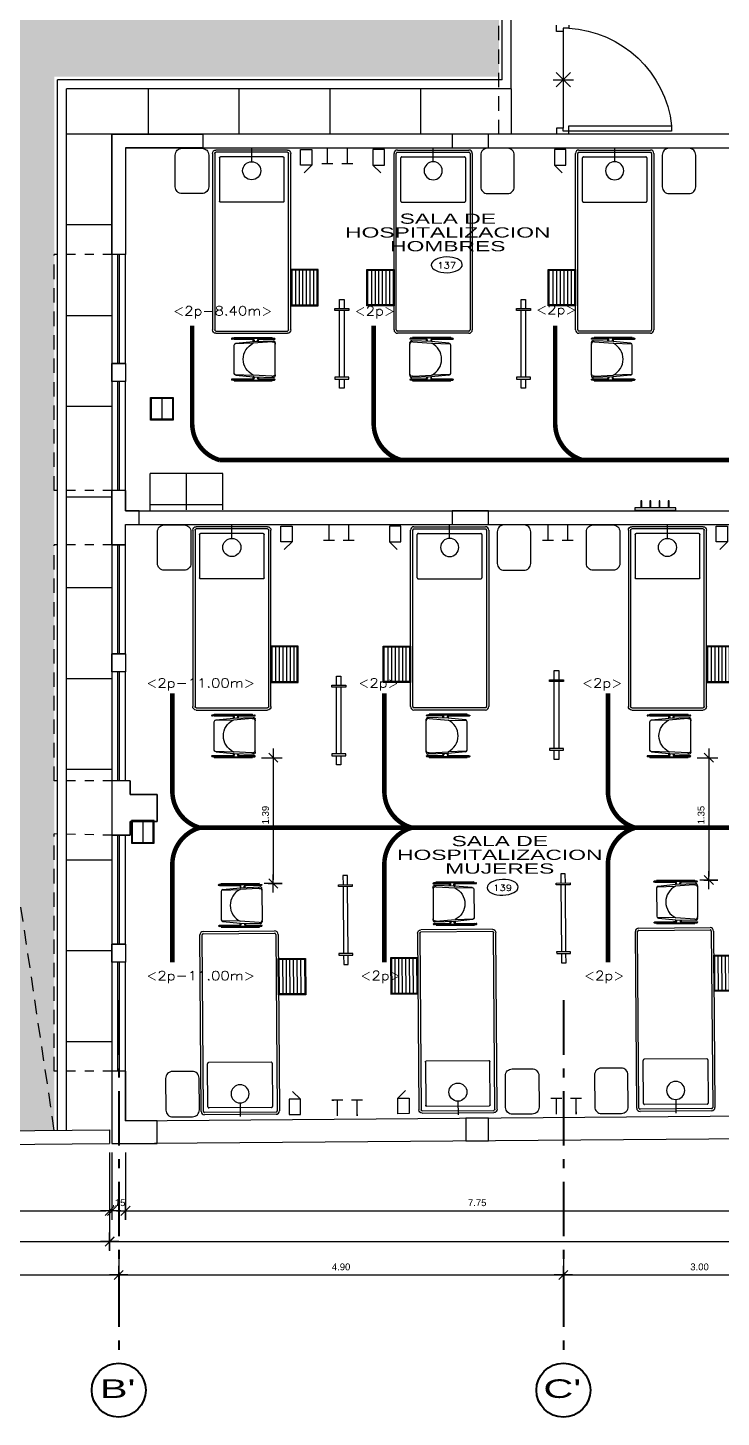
# Model space of a CAD drawing. Header units: millimetres. Extents: x 791 to 2661, y 209 to 602.
# Drawn here: x 1161.95 to 1169.6, y 515.64 to 530.95 of the extents above; entities that cross this region are included whole.
import ezdxf
from ezdxf.enums import TextEntityAlignment as Align

# ---------------------------------------------------------------- set-up
doc = ezdxf.new("R2010")
doc.units = ezdxf.units.MM
doc.header["$LTSCALE"] = 0.1
doc.header["$PDMODE"] = 3
for name, pattern in [('ACAD_ISO10W100', [18, 12, -3, 0, -3]), ('DASHDOT', [1, 0.5, -0.25, 0, -0.25]), ('DASHED2', [9.525, 6.35, -3.175]), ('HIDDEN', [9.525, 6.35, -3.175]), ('TRAZOS2', [0.375, 0.25, -0.125])]:
    doc.linetypes.add(name, pattern=pattern)
for name, color, linetype in [('01', 1, 'Continuous'), ('01-COTAS EJE', 1, 'Continuous'), ('02', 8, 'Continuous'), ('06', 1, 'Continuous'), ('1TEXTO-05', 5, 'Continuous'), ('CASCO', 11, 'Continuous'), ('COLUMNAS', 1, 'Continuous'), ('cOTAS EVACUACION', 1, 'Continuous'), ('Equipamiento', 1, 'Continuous'), ('evacuacion', 70, 'TRAZOS2'), ('N-AMB', 2, 'Continuous'), ('Pisos', 253, 'Continuous'), ('PLANTAS', 85, 'Continuous'), ('Proyecciones', 9, 'HIDDEN'), ('Puertas', 1, 'Continuous'), ('texto seguridad', 120, 'Continuous')]:
    doc.layers.add(name, color=color, linetype=linetype)
doc.layers.add('EJES', color=1, linetype='DASHDOT', lineweight=40)
doc.styles.add('0', font='romans.SHX', dxfattribs={"width": 1.5})
doc.styles.add('LUNA', font='romans.shx', dxfattribs={"width": 1.5})
doc.styles.add('ROMANS', font='', dxfattribs={"oblique": 1, "height": 0.075})
doc.styles.get('ROMANS').set_extended_font_data('Arial')
doc.dimstyles.new('COTAS 50', dxfattribs={"dimscale": 2, "dimtxt": 1.5, "dimasz": 0.02, "dimexe": 0.05, "dimexo": 0.05, "dimgap": 0.025, "dimtad": 3, "dimzin": 4, "dimdsep": 46, "dimtxsty": 'ROMANS', "dimblk": 'LLL', "dimcen": 0, "dimdle": 0.18, "dimclrd": 256, "dimclre": 1, "dimclrt": 3, "dimadec": 0, "dimazin": 0, "dimtfac": 1, "dimtix": 1, "dimtofl": 0, "dimtmove": 1, "dimatfit": 3, "dimldrblk": 'OPEN90', "dimfxl": 0.18, "dimtolj": 1, "dimtzin": 0, "dimarcsym": 0})

# ---------------------------------------------------------------- blocks, each defined once
blk = doc.blocks.new('A$C381B24D8')
at = {"layer": 'Puertas'}
blk.add_lwpolyline([(0.07, 0.1), (0.07, 0.95), (0.025, 0.95), (0.025, 0.1)], close=True, dxfattribs=at)
for points in [[(0, 0.1), (0.025, 0.1), (0.025, 0.055), (0.05, 0.055), (0.05, 0), (0, 0)], [(0.9, 0.1), (0.875, 0.1), (0.875, 0.055), (0.85, 0.055), (0.85, 0), (0.9, 0)]]:
    blk.add_lwpolyline(points, dxfattribs=at)
blk.add_arc((-0.029, 0.05), 0.906, 3.1739, 83.7111, dxfattribs=at)
blk = doc.blocks.new('cambio piso')
at = {"layer": 'Pisos', "color": 3}
for p, q in [((968.372, 604.296), (968.372, 604.071)), ((968.372, 604.296), (968.372, 604.071)), ((968.452, 604.263), (968.293, 604.104)), ((968.293, 604.263), (968.452, 604.104))]:
    blk.add_line(p, q, dxfattribs=at)
blk = doc.blocks.new('LLL')
for p, q in [((2.5, 0), (-2.5, 0)), ((0, 2.5), (0, -2.5))]:
    blk.add_line(p, q)
at = {"color": 3}
blk.add_line((-1.25, -1.25), (1.25, 1.25), dxfattribs=at)
at = {"layer": 'Defpoints', "color": 0, "linetype": 'ByBlock'}
blk.add_point((0, 0), dxfattribs=at)
blk.add_point((0, 0), dxfattribs=at)
blk = doc.blocks.new('*D185')
at = {"layer": '01-COTAS EJE', "color": 1, "lineweight": -2, "ltscale": 0.15, "transparency": 16777216}
for p, q in [((1162.856, 518.557), (1162.856, 517.816)), ((1156.239, 518.507), (1156.239, 517.816))]:
    blk.add_line(p, q, dxfattribs=at)
at = {"layer": '01-COTAS EJE', "lineweight": -2, "ltscale": 0.15, "transparency": 16777216}
blk.add_line((1156.279, 517.916), (1162.816, 517.916), dxfattribs=at)
at = {"layer": 'Defpoints', "color": 0, "ltscale": 0.15, "transparency": 16777216}
for p in [(1156.239, 518.607), (1162.856, 518.657), (1162.856, 517.916)]:
    blk.add_point(p, dxfattribs=at)
at = {"layer": '01-COTAS EJE', "lineweight": -2, "ltscale": 0.15, "transparency": 16777216, "xscale": 0.04, "yscale": 0.04, "zscale": 0.04, "rotation": 180}
blk.add_blockref('LLL', (1156.239, 517.916), dxfattribs=at)
at = {"layer": '01-COTAS EJE', "lineweight": -2, "ltscale": 0.15, "transparency": 16777216, "xscale": 0.04, "yscale": 0.04, "zscale": 0.04}
blk.add_blockref('LLL', (1162.856, 517.916), dxfattribs=at)
at = {"layer": '01-COTAS EJE', "color": 3, "ltscale": 0.15, "transparency": 16777216, "insert": (1159.547, 518.005), "char_height": 0.075, "attachment_point": 5, "style": 'ROMANS'}
blk.add_mtext('\\A1;6.62', dxfattribs=at)
blk = doc.blocks.new('_OPEN90')
at = {"color": 0, "linetype": 'ByBlock', "ltscale": 0.7}
for p, q in [((0, 0), (-1, 0)), ((-0.5, 0.5), (0, 0)), ((0, 0), (-0.5, -0.5))]:
    blk.add_line(p, q, dxfattribs=at)
blk = doc.blocks.new('*D186')
at = {"layer": '01-COTAS EJE', "color": 1, "lineweight": -2, "ltscale": 0.15, "transparency": 16777216}
for p, q in [((1162.881, 518.558), (1162.881, 517.816)), ((1163.031, 518.559), (1163.031, 517.816))]:
    blk.add_line(p, q, dxfattribs=at)
at = {"layer": '01-COTAS EJE', "lineweight": -2, "ltscale": 0.15, "transparency": 16777216}
for p, q in [((1162.841, 517.916), (1162.801, 517.916)), ((1163.071, 517.916), (1163.111, 517.916))]:
    blk.add_line(p, q, dxfattribs=at)
at = {"layer": 'Defpoints', "color": 0, "ltscale": 0.15, "transparency": 16777216}
for p in [(1162.881, 518.658), (1163.031, 518.659), (1163.031, 517.916)]:
    blk.add_point(p, dxfattribs=at)
at = {"layer": '01-COTAS EJE', "lineweight": -2, "ltscale": 0.15, "transparency": 16777216, "xscale": 0.04, "yscale": 0.04, "zscale": 0.04}
blk.add_blockref('LLL', (1162.881, 517.916), dxfattribs=at)
at = {"layer": '01-COTAS EJE', "lineweight": -2, "ltscale": 0.15, "transparency": 16777216, "xscale": 0.04, "yscale": 0.04, "zscale": 0.04, "rotation": 180}
blk.add_blockref('LLL', (1163.031, 517.916), dxfattribs=at)
at = {"layer": '01-COTAS EJE', "color": 3, "ltscale": 0.15, "transparency": 16777216, "insert": (1162.956, 518.005), "char_height": 0.075, "attachment_point": 5, "style": 'ROMANS'}
blk.add_mtext('\\A1;.15', dxfattribs=at)
blk = doc.blocks.new('*D187')
at = {"layer": '01-COTAS EJE', "color": 1, "lineweight": -2, "ltscale": 0.15, "transparency": 16777216}
for p, q in [((1163.031, 518.559), (1163.031, 517.816)), ((1170.781, 518.618), (1170.781, 517.816))]:
    blk.add_line(p, q, dxfattribs=at)
at = {"layer": '01-COTAS EJE', "lineweight": -2, "ltscale": 0.15, "transparency": 16777216}
blk.add_line((1163.071, 517.916), (1170.741, 517.916), dxfattribs=at)
at = {"layer": 'Defpoints', "color": 0, "ltscale": 0.15, "transparency": 16777216}
for p in [(1170.781, 518.718), (1163.031, 518.659), (1170.781, 517.916)]:
    blk.add_point(p, dxfattribs=at)
at = {"layer": '01-COTAS EJE', "lineweight": -2, "ltscale": 0.15, "transparency": 16777216, "xscale": 0.04, "yscale": 0.04, "zscale": 0.04, "rotation": 180}
blk.add_blockref('LLL', (1163.031, 517.916), dxfattribs=at)
at = {"layer": '01-COTAS EJE', "lineweight": -2, "ltscale": 0.15, "transparency": 16777216, "xscale": 0.04, "yscale": 0.04, "zscale": 0.04}
blk.add_blockref('LLL', (1170.781, 517.916), dxfattribs=at)
at = {"layer": '01-COTAS EJE', "color": 3, "ltscale": 0.15, "transparency": 16777216, "insert": (1166.906, 518.005), "char_height": 0.075, "attachment_point": 5, "style": 'ROMANS'}
blk.add_mtext('\\A1;7.75', dxfattribs=at)
blk = doc.blocks.new('*D198')
at = {"layer": '01-COTAS EJE', "color": 1, "lineweight": -2, "ltscale": 0.15, "transparency": 16777216}
for p, q in [((1162.856, 518.557), (1162.856, 517.477)), ((1156.105, 518.506), (1156.105, 517.477))]:
    blk.add_line(p, q, dxfattribs=at)
at = {"layer": '01-COTAS EJE', "lineweight": -2, "ltscale": 0.15, "transparency": 16777216}
blk.add_line((1156.145, 517.577), (1162.816, 517.577), dxfattribs=at)
at = {"layer": 'Defpoints', "color": 0, "ltscale": 0.15, "transparency": 16777216}
for p in [(1156.105, 518.606), (1162.856, 518.657), (1162.856, 517.577)]:
    blk.add_point(p, dxfattribs=at)
at = {"layer": '01-COTAS EJE', "lineweight": -2, "ltscale": 0.15, "transparency": 16777216, "xscale": 0.04, "yscale": 0.04, "zscale": 0.04, "rotation": 180}
blk.add_blockref('LLL', (1156.105, 517.577), dxfattribs=at)
at = {"layer": '01-COTAS EJE', "lineweight": -2, "ltscale": 0.15, "transparency": 16777216, "xscale": 0.04, "yscale": 0.04, "zscale": 0.04}
blk.add_blockref('LLL', (1162.856, 517.577), dxfattribs=at)
at = {"layer": '01-COTAS EJE', "color": 3, "ltscale": 0.15, "transparency": 16777216, "insert": (1159.48, 517.665), "char_height": 0.075, "attachment_point": 5, "style": 'ROMANS'}
blk.add_mtext('\\A1;6.75', dxfattribs=at)
blk = doc.blocks.new('*D199')
at = {"layer": '01-COTAS EJE', "color": 1, "lineweight": -2, "ltscale": 0.15, "transparency": 16777216}
for p, q in [((1185.931, 518.735), (1185.931, 517.478)), ((1162.856, 518.557), (1162.856, 517.478))]:
    blk.add_line(p, q, dxfattribs=at)
at = {"layer": '01-COTAS EJE', "lineweight": -2, "ltscale": 0.15, "transparency": 16777216}
blk.add_line((1162.896, 517.578), (1185.891, 517.578), dxfattribs=at)
at = {"layer": 'Defpoints', "color": 0, "ltscale": 0.15, "transparency": 16777216}
for p in [(1185.931, 518.835), (1162.856, 518.657), (1185.931, 517.578)]:
    blk.add_point(p, dxfattribs=at)
at = {"layer": '01-COTAS EJE', "lineweight": -2, "ltscale": 0.15, "transparency": 16777216, "xscale": 0.04, "yscale": 0.04, "zscale": 0.04, "rotation": 180}
blk.add_blockref('LLL', (1162.856, 517.578), dxfattribs=at)
at = {"layer": '01-COTAS EJE', "lineweight": -2, "ltscale": 0.15, "transparency": 16777216, "xscale": 0.04, "yscale": 0.04, "zscale": 0.04}
blk.add_blockref('LLL', (1185.931, 517.578), dxfattribs=at)
at = {"layer": '01-COTAS EJE', "color": 3, "ltscale": 0.15, "transparency": 16777216, "insert": (1174.394, 517.666), "char_height": 0.075, "attachment_point": 5, "style": 'ROMANS'}
blk.add_mtext('\\A1;23.08', dxfattribs=at)
blk = doc.blocks.new('*D201')
at = {"layer": '01-COTAS EJE', "color": 1, "lineweight": -2, "ltscale": 0.15, "transparency": 16777216}
for p, q in [((1156.239, 518.507), (1156.239, 517.11)), ((1162.956, 517.478), (1162.956, 517.11))]:
    blk.add_line(p, q, dxfattribs=at)
at = {"layer": '01-COTAS EJE', "lineweight": -2, "ltscale": 0.15, "transparency": 16777216}
blk.add_line((1156.279, 517.21), (1162.916, 517.21), dxfattribs=at)
at = {"layer": 'Defpoints', "color": 0, "ltscale": 0.15, "transparency": 16777216}
for p in [(1156.239, 518.607), (1162.956, 517.578), (1162.956, 517.21)]:
    blk.add_point(p, dxfattribs=at)
at = {"layer": '01-COTAS EJE', "lineweight": -2, "ltscale": 0.15, "transparency": 16777216, "xscale": 0.04, "yscale": 0.04, "zscale": 0.04, "rotation": 180}
blk.add_blockref('LLL', (1156.239, 517.21), dxfattribs=at)
at = {"layer": '01-COTAS EJE', "lineweight": -2, "ltscale": 0.15, "transparency": 16777216, "xscale": 0.04, "yscale": 0.04, "zscale": 0.04}
blk.add_blockref('LLL', (1162.956, 517.21), dxfattribs=at)
at = {"layer": '01-COTAS EJE', "color": 3, "ltscale": 0.15, "transparency": 16777216, "insert": (1159.597, 517.298), "char_height": 0.075, "attachment_point": 5, "style": 'ROMANS'}
blk.add_mtext('\\A1;6.72', dxfattribs=at)
blk = doc.blocks.new('*D150')
at = {"layer": '01-COTAS EJE', "color": 1, "lineweight": -2, "ltscale": 0.15, "transparency": 16777216}
for p, q in [((1162.956, 517.478), (1162.956, 517.11)), ((1167.856, 517.478), (1167.856, 517.11))]:
    blk.add_line(p, q, dxfattribs=at)
at = {"layer": '01-COTAS EJE', "lineweight": -2, "ltscale": 0.15, "transparency": 16777216}
blk.add_line((1162.996, 517.21), (1167.816, 517.21), dxfattribs=at)
at = {"layer": 'Defpoints', "color": 0, "ltscale": 0.15, "transparency": 16777216}
for p in [(1162.956, 517.578), (1167.856, 517.578), (1167.856, 517.21)]:
    blk.add_point(p, dxfattribs=at)
at = {"layer": '01-COTAS EJE', "lineweight": -2, "ltscale": 0.15, "transparency": 16777216, "xscale": 0.04, "yscale": 0.04, "zscale": 0.04, "rotation": 180}
blk.add_blockref('LLL', (1162.956, 517.21), dxfattribs=at)
at = {"layer": '01-COTAS EJE', "lineweight": -2, "ltscale": 0.15, "transparency": 16777216, "xscale": 0.04, "yscale": 0.04, "zscale": 0.04}
blk.add_blockref('LLL', (1167.856, 517.21), dxfattribs=at)
at = {"layer": '01-COTAS EJE', "color": 3, "ltscale": 0.15, "transparency": 16777216, "insert": (1165.406, 517.298), "char_height": 0.075, "attachment_point": 5, "style": 'ROMANS'}
blk.add_mtext('\\A1;4.90', dxfattribs=at)
blk = doc.blocks.new('*D151')
at = {"layer": '01-COTAS EJE', "color": 1, "lineweight": -2, "ltscale": 0.15, "transparency": 16777216}
for p, q in [((1167.856, 517.478), (1167.856, 517.11)), ((1170.856, 517.478), (1170.856, 517.11))]:
    blk.add_line(p, q, dxfattribs=at)
at = {"layer": '01-COTAS EJE', "lineweight": -2, "ltscale": 0.15, "transparency": 16777216}
blk.add_line((1167.896, 517.21), (1170.816, 517.21), dxfattribs=at)
at = {"layer": 'Defpoints', "color": 0, "ltscale": 0.15, "transparency": 16777216}
for p in [(1167.856, 517.578), (1170.856, 517.578), (1170.856, 517.21)]:
    blk.add_point(p, dxfattribs=at)
at = {"layer": '01-COTAS EJE', "lineweight": -2, "ltscale": 0.15, "transparency": 16777216, "xscale": 0.04, "yscale": 0.04, "zscale": 0.04, "rotation": 180}
blk.add_blockref('LLL', (1167.856, 517.21), dxfattribs=at)
at = {"layer": '01-COTAS EJE', "lineweight": -2, "ltscale": 0.15, "transparency": 16777216, "xscale": 0.04, "yscale": 0.04, "zscale": 0.04}
blk.add_blockref('LLL', (1170.856, 517.21), dxfattribs=at)
at = {"layer": '01-COTAS EJE', "color": 3, "ltscale": 0.15, "transparency": 16777216, "insert": (1169.356, 517.298), "char_height": 0.075, "attachment_point": 5, "style": 'ROMANS'}
blk.add_mtext('\\A1;3.00', dxfattribs=at)
blk = doc.blocks.new('CC-6')
at = {"layer": 'Equipamiento', "linetype": 'Continuous'}
for p, q in [((-1.902, 0.941), (0.043, 0.941)), ((-1.939, 0.116), (-1.939, 0.904)), ((-1.914, 0.116), (-1.914, 0.904)), ((-1.902, 0.916), (0.043, 0.916)), ((-1.864, 0.166), (-1.864, 0.854)), ((-1.852, 0.866), (-1.377, 0.866)), ((-1.364, 0.166), (-1.364, 0.854)), ((0.056, 0.904), (0.056, 0.116)), ((0.081, 0.904), (0.081, 0.116)), ((-1.377, 0.154), (-1.852, 0.154)), ((0.043, 0.104), (-1.902, 0.104)), ((0.043, 0.079), (-1.902, 0.079))]:
    blk.add_line(p, q, dxfattribs=at)
for points in [[(-1.902, 0.941, 0.414214), (-1.939, 0.904)], [(0.081, 0.904, 0.414214), (0.043, 0.941)], [(-1.902, 0.916, 0.414214), (-1.914, 0.904)], [(-1.852, 0.866, 0.414214), (-1.864, 0.854)], [(-1.364, 0.854, 0.414214), (-1.377, 0.866)], [(0.056, 0.904, 0.414214), (0.043, 0.916)], [(-1.864, 0.166, 0.414214), (-1.852, 0.154)], [(-1.377, 0.154, 0.414214), (-1.364, 0.166)], [(-1.939, 0.116, 0.414214), (-1.902, 0.079)], [(-1.914, 0.116, 0.414214), (-1.902, 0.104)], [(0.043, 0.104, 0.414214), (0.056, 0.116)], [(0.043, 0.079, 0.414214), (0.081, 0.116)]]:
    blk.add_lwpolyline(points, format="xyb", dxfattribs=at)
blk = doc.blocks.new('MA-47')
for p, q in [((-0.1, 0.01), (-0.1, 0.39)), ((-0.06, 0.01), (-0.06, 0.39)), ((-0.02, 0.01), (-0.02, 0.39)), ((0.02, 0.01), (0.02, 0.39)), ((0.06, 0.01), (0.06, 0.39)), ((0.1, 0.01), (0.1, 0.39))]:
    blk.add_line(p, q)
for points in [[(0.15, 0.4), (0.15, 0), (-0.15, 0), (-0.15, 0.4)], [(0.14, 0.39), (0.14, 0.01), (-0.14, 0.01), (-0.14, 0.39)]]:
    blk.add_lwpolyline(points, close=True)
blk = doc.blocks.new('A$C43255245')
at = {"layer": 'Equipamiento', "rotation": 90}
blk.add_blockref('MA-47', (0.4, 0.15), dxfattribs=at)
blk = doc.blocks.new('MC-17')
for p, q in [((-0.24, 0.49), (-0.23, 0.49)), ((-0.24, 0.49), (-0.23, 0.49)), ((-0.24, 0.49), (-0.23, 0.49)), ((-0.24, 0.49), (-0.23, 0.49)), ((-0.24, 0.49), (-0.23, 0.49)), ((-0.24, 0.07), (-0.24, 0.49)), ((-0.24, 0.49), (-0.24, 0.07)), ((-0.23, 0.508), (-0.23, 0.515)), ((-0.23, 0.508), (-0.23, 0.509)), ((-0.23, 0.49), (-0.23, 0.509)), ((-0.23, 0.347), (-0.23, 0.508)), ((-0.23, 0.49), (-0.23, 0.46)), ((-0.22, 0.508), (-0.22, 0.515)), ((-0.22, 0.508), (-0.22, 0.509)), ((-0.22, 0.347), (-0.22, 0.509)), ((-0.22, 0.509), (-0.22, 0.347)), ((-0.195, 0.29), (-0.203, 0.498)), ((-0.186, 0.49), (-0.186, 0.5)), ((-0.186, 0.49), (-0.186, 0.48)), ((-0.186, 0.48), (-0.175, 0.28)), ((-0.175, 0.52), (-0.183, 0.52)), ((-0.175, 0.52), (-0.157, 0.52)), ((-0.166, 0.52), (0.17, 0.52)), ((-0.157, 0.52), (-0.157, 0.519)), ((0.175, 0.52), (0.164, 0.52)), ((0.175, 0.52), (0.183, 0.52)), ((0.19, 0.487), (0.175, 0.28)), ((0.19, 0.487), (0.19, 0.5)), ((0.195, 0.28), (0.203, 0.498)), ((0.22, 0.508), (0.22, 0.515)), ((0.22, 0.347), (0.22, 0.508)), ((0.23, 0.508), (0.23, 0.515)), ((0.23, 0.347), (0.23, 0.508)), ((0.23, 0.49), (0.24, 0.49)), ((0.24, 0.07), (0.24, 0.49)), ((-0.23, 0.27), (-0.23, 0.347)), ((-0.22, 0.327), (-0.22, 0.327)), ((-0.197, 0.337), (-0.21, 0.337)), ((-0.197, 0.327), (-0.21, 0.327)), ((0.197, 0.337), (0.21, 0.337)), ((0.197, 0.327), (0.21, 0.327)), ((0.23, 0.267), (0.23, 0.364)), ((0.23, 0.29), (0.23, 0.327)), ((-0.23, 0.27), (-0.23, 0.052)), ((-0.22, 0.27), (-0.22, 0.052)), ((-0.22, 0.052), (-0.22, 0.27)), ((-0.195, 0.29), (-0.21, 0.29)), ((-0.21, 0.28), (-0.195, 0.28)), ((-0.21, 0.28), (-0.195, 0.28)), ((-0.195, 0.29), (-0.195, 0.28)), ((-0.176, 0.089), (-0.195, 0.28)), ((-0.175, 0.28), (-0.175, 0.28)), ((-0.17, 0.076), (-0.175, 0.28)), ((0.175, 0.28), (0.17, 0.076)), ((0.176, 0.089), (0.195, 0.28)), ((0.21, 0.29), (0.195, 0.29)), ((0.21, 0.28), (0.195, 0.28)), ((0.195, 0.28), (0.21, 0.28)), ((0.22, 0.27), (0.22, 0.253)), ((0.22, 0.07), (0.22, 0.27)), ((0.22, 0.253), (0.22, 0.07)), ((0.23, 0.29), (0.23, 0.267)), ((0.23, 0.28), (0.23, 0.29)), ((0.23, 0.28), (0.23, 0.259)), ((0.23, 0.053), (0.23, 0.27)), ((0.23, 0.259), (0.23, 0.045)), ((-0.24, 0.07), (-0.23, 0.07)), ((-0.24, 0.07), (-0.23, 0.07)), ((-0.24, 0.07), (-0.23, 0.07)), ((-0.24, 0.07), (-0.23, 0.07)), ((-0.24, 0.07), (-0.23, 0.07)), ((-0.23, 0.07), (-0.23, 0.1)), ((-0.23, 0.07), (-0.23, 0.052)), ((-0.23, 0.053), (-0.23, 0.045)), ((-0.23, 0.053), (-0.23, 0.052)), ((-0.22, 0.052), (-0.22, 0.055)), ((-0.22, 0.052), (-0.22, 0.049)), ((-0.22, 0.049), (-0.22, 0.045)), ((-0.176, 0.089), (-0.176, 0.089)), ((-0.156, 0.07), (0.156, 0.07)), ((0.22, 0.07), (0.22, 0.053)), ((0.22, 0.053), (0.22, 0.045)), ((0.23, 0.07), (0.24, 0.07)), ((0.23, 0.053), (0.23, 0.045))]:
    blk.add_line(p, q)
for centre in [(-0.225, 0.515), (0.225, 0.515), (-0.225, 0.045), (0.225, 0.045)]:
    blk.add_circle(centre, 0.005)
for centre, radius, start, end in [((-0.183, 0.5), 0.02, 90, 184.7637), ((-0.166, 0.5), 0.02, 90, 180), ((0.17, 0.5), 0.02, 0, 90), ((0.183, 0.5), 0.02, 355.2364, 90), ((-0.21, 0.347), 0.02, 180, 270), ((-0.21, 0.347), 0.01, 180, 270), ((0.21, 0.347), 0.01, 270, 0), ((0.21, 0.347), 0.02, 270, 0), ((-0.21, 0.27), 0.02, 90, 180), ((-0.21, 0.27), 0.01, 90, 180), ((-0.21, 0.27), 0.01, 90, 180), ((0, 0.364), 0.194, 205.6954, 334.3046), ((0.21, 0.27), 0.02, 0, 90), ((0.21, 0.27), 0.01, 0, 90), ((-0.156, 0.09), 0.02, 182.7263, 270), ((0.156, 0.09), 0.02, 270, 357.2737)]:
    blk.add_arc(centre, radius, start, end)
blk = doc.blocks.new('A$C5CBD65DE')
at = {"layer": 'Equipamiento', "rotation": 270}
blk.add_blockref('MC-17', (-0.04, 0.24), dxfattribs=at)
blk = doc.blocks.new('A$C5FCF7BE9')
at = {"layer": 'Equipamiento'}
for points in [[(0.102, 0.154), (0.122, 0.154), (0.122, 0), (0.102, 0)], [(0.878, 0.154), (0.859, 0.154), (0.859, 0), (0.878, 0)]]:
    blk.add_lwpolyline(points, close=True, dxfattribs=at)
for points in [[(0.102, 0.102), (0, 0.102), (0, 0.052), (0.102, 0.052)], [(0.859, 0.102), (0.122, 0.102)], [(0.122, 0.052), (0.859, 0.052)], [(0.878, 0.052), (0.98, 0.052), (0.98, 0.102), (0.878, 0.102)]]:
    blk.add_lwpolyline(points, dxfattribs=at)
blk = doc.blocks.new('BRAQUETE')
blk.add_line((0.15, 0), (0, 0))
blk.add_circle((0.25, 0), 0.1)
blk = doc.blocks.new('TIMBRE-1')
blk.add_line((0, -0.085), (0.085, -0.17))
blk.add_lwpolyline([(0, -0.085), (0.125, -0.085), (0.125, 0.085), (0, 0.085)], close=True)
blk = doc.blocks.new('A$C28521B53')
at = {"layer": 'Equipamiento', "rotation": 180}
blk.add_blockref('TIMBRE-1', (0.125, 0.085), dxfattribs=at)
blk = doc.blocks.new('MP-1')
at = {"layer": 'Equipamiento'}
blk.add_line((0.115, 0), (0.115, -0.23), dxfattribs=at)
for points in [[(-0.01, -0.24), (0.24, -0.24), (0.24, 0.01), (-0.01, 0.01)], [(0, -0.23), (0.23, -0.23), (0.23, 0), (0, 0)]]:
    blk.add_lwpolyline(points, close=True, dxfattribs=at)
blk = doc.blocks.new('MC-34')
for p, q in [((-0.025, 0.05), (-0.1, 0.05)), ((-0.025, -0.05), (-0.1, -0.05)), ((-0.025, -0.15), (-0.1, -0.15))]:
    blk.add_line(p, q)
blk.add_lwpolyline([(0, -0.225), (0, 0.225), (-0.025, 0.225), (-0.025, -0.225)], close=True)
for points in [[(-0.025, 0.15), (-0.1, 0.15), (-0.1, 0.14), (-0.025, 0.14)], [(-0.025, 0.05), (-0.1, 0.05), (-0.1, 0.04), (-0.025, 0.04)], [(-0.025, -0.05), (-0.1, -0.05), (-0.1, -0.06), (-0.025, -0.06)], [(-0.025, -0.15), (-0.1, -0.15), (-0.1, -0.16), (-0.025, -0.16)]]:
    blk.add_lwpolyline(points)
blk = doc.blocks.new('A$C34EA66F1')
at = {"layer": 'Equipamiento', "rotation": 180}
blk.add_blockref('MC-34', (0, 0.225), dxfattribs=at)
blk = doc.blocks.new('*D314')
at = {"layer": 'cOTAS EVACUACION', "color": 1, "lineweight": -2, "ltscale": 0.15, "transparency": 16777216}
for p, q in [((1164.53, 522.909), (1164.759, 522.909)), ((1164.603, 521.523), (1164.759, 521.523))]:
    blk.add_line(p, q, dxfattribs=at)
at = {"layer": 'cOTAS EVACUACION', "lineweight": -2, "ltscale": 0.15, "transparency": 16777216}
blk.add_line((1164.659, 522.869), (1164.659, 521.563), dxfattribs=at)
at = {"layer": 'Defpoints', "color": 0, "ltscale": 0.15, "transparency": 16777216}
for p in [(1164.43, 522.909), (1164.503, 521.523), (1164.659, 521.523)]:
    blk.add_point(p, dxfattribs=at)
at = {"layer": 'cOTAS EVACUACION', "lineweight": -2, "ltscale": 0.15, "transparency": 16777216, "xscale": 0.04, "yscale": 0.04, "zscale": 0.04}
for p, rotation in [((1164.659, 522.909), 90), ((1164.659, 521.523), 270)]:
    blk.add_blockref('LLL', p, dxfattribs=dict(at, rotation=rotation))
at = {"layer": 'cOTAS EVACUACION', "color": 3, "ltscale": 0.15, "transparency": 16777216, "insert": (1164.574, 522.276), "char_height": 0.075, "attachment_point": 5, "rotation": 90, "style": 'ROMANS'}
blk.add_mtext('\\A1;1.39', dxfattribs=at)
blk = doc.blocks.new('*D316')
at = {"layer": 'cOTAS EVACUACION', "color": 1, "lineweight": -2, "ltscale": 0.15, "transparency": 16777216}
for p, q in [((1169.33, 522.909), (1169.559, 522.909)), ((1169.403, 521.56), (1169.559, 521.56))]:
    blk.add_line(p, q, dxfattribs=at)
at = {"layer": 'cOTAS EVACUACION', "lineweight": -2, "ltscale": 0.15, "transparency": 16777216}
blk.add_line((1169.459, 522.869), (1169.459, 521.6), dxfattribs=at)
at = {"layer": 'Defpoints', "color": 0, "ltscale": 0.15, "transparency": 16777216}
for p in [(1169.23, 522.909), (1169.303, 521.56), (1169.459, 521.56)]:
    blk.add_point(p, dxfattribs=at)
at = {"layer": 'cOTAS EVACUACION', "lineweight": -2, "ltscale": 0.15, "transparency": 16777216, "xscale": 0.04, "yscale": 0.04, "zscale": 0.04}
for p, rotation in [((1169.459, 522.909), 90), ((1169.459, 521.56), 270)]:
    blk.add_blockref('LLL', p, dxfattribs=dict(at, rotation=rotation))
at = {"layer": 'cOTAS EVACUACION', "color": 3, "ltscale": 0.15, "transparency": 16777216, "insert": (1169.374, 522.276), "char_height": 0.075, "attachment_point": 5, "rotation": 90, "style": 'ROMANS'}
blk.add_mtext('\\A1;1.35', dxfattribs=at)

msp = doc.modelspace()

# ---------------------------------------------------------------- hatches: boundary and pattern name
at = {"layer": 'PLANTAS'}
h = msp.add_hatch(dxfattribs=at)
h.set_pattern_fill('AR-SAND', color=256, scale=0.005, angle=90, style=0)
h.set_pattern_definition([(127.5, (1405.35437, 573.65679), (-0.24470662, -0.00800016), [0, -0.19304, 0, -0.2159, 0, -0.206375]), (97.5, (1405.35437, 573.6568), (-0.35841255, 0.22476164), [0, -0.10414, 0, -0.17399, 0, -0.066675]), (57.5, (1405.35437, 573.50058), (-0.0007186, 0.39549619), [0, -0.0635, 0, -0.2286, 0, -0.29845]), (47.5, (1405.35437, 573.50058), (-0.11146466, 0.38177823), [0, -0.03175, 0, -0.14986, 0, -0.17145])])
h.paths.add_polyline_path([(1165.6464, 539.1941), (1159.1977, 539.1941), (1160.8007, 528.4721)])
h.paths.add_polyline_path([(1161.5351, 531.6583, -1), (1161.4036, 531.6583, -1)], flags=16)
h.paths.add_polyline_path([(1161.4694, 531.6912, -0.4142136), (1161.5022, 531.6583), (1161.4694, 531.6583), (1161.4694, 531.6254, -0.4142136), (1161.4365, 531.6583), (1161.4694, 531.6583)], flags=0)
h.paths.add_polyline_path([(1167.1464, 533.9441), (1165.6464, 533.9441), (1165.6464, 539.1941), (1160.8007, 528.4721), (1162.2464, 518.8027), (1162.2464, 530.4141), (1167.1464, 530.4141)])
h.paths.add_polyline_path([(1159.1977, 539.1941), (1156.4106, 518.7579), (1160.8007, 528.4721)])
h.paths.add_polyline_path([(1160.8007, 528.4721), (1156.4106, 518.7579), (1162.2464, 518.8027)])
h.paths.add_polyline_path([(1161.494, 539.3335), (1162.954, 539.3335), (1162.954, 539.2414), (1161.494, 539.2414)], flags=9)
h.paths.add_polyline_path([(1161.5172, 531.6836), (1162.1199, 531.6836), (1162.1199, 531.7766), (1161.5172, 531.7766)], flags=24)
h.paths.add_polyline_path([(1161.3626, 531.7948), (1162.3279, 531.7948), (1162.3279, 531.9664), (1161.3626, 531.9664)], flags=24)
h.paths.add_polyline_path([(1163.957, 530.6983), (1165.4171, 530.6983), (1165.4171, 530.6062), (1163.957, 530.6062)], flags=24)
h.paths.add_polyline_path([(1166.8792, 531.7421), (1166.8792, 533.2021), (1166.9713, 533.2021), (1166.9713, 531.7421)], flags=24)
h.paths.add_polyline_path([(1161.9669, 523.5314), (1161.9669, 524.9914), (1162.059, 524.9914), (1162.059, 523.5314)], flags=24)

# ---------------------------------------------------------------- linework, layer by layer
at = {"layer": '01'}
for p, q in [((1167.1814, 530.3791), (1167.1814, 533.9791)), ((1167.1814, 530.3791), (1162.2814, 530.3791)), ((1162.2814, 518.803), (1162.2814, 530.3791)), ((1162.9464, 527.2541), (1162.9464, 528.4541)), ((1162.9664, 527.2541), (1162.9664, 528.4541)), ((1162.9464, 525.8541), (1162.9464, 527.0541)), ((1162.9664, 525.8541), (1162.9664, 527.0541)), ((1162.9464, 524.0541), (1162.9464, 525.2541)), ((1162.9664, 524.0541), (1162.9664, 525.2541)), ((1162.9464, 522.6541), (1162.9464, 523.8541)), ((1162.9664, 522.6541), (1162.9664, 523.8541)), ((1162.9464, 520.8541), (1162.9464, 522.0541)), ((1162.9664, 520.8541), (1162.9664, 522.0541)), ((1162.9464, 519.4541), (1162.9464, 520.6541)), ((1162.9664, 519.4541), (1162.9664, 520.6541))]:
    msp.add_line(p, q, dxfattribs=at)
at = {"layer": '02'}
for p, q in [((1162.8814, 528.4541), (1162.8814, 527.2541)), ((1163.0314, 527.2541), (1163.0314, 528.4541)), ((1162.8814, 527.0541), (1162.8814, 525.8541)), ((1163.0314, 525.8541), (1163.0314, 527.0541)), ((1162.8814, 525.2541), (1162.8814, 524.0541)), ((1163.0314, 524.0541), (1163.0314, 525.2541)), ((1162.8814, 523.8541), (1162.8814, 522.6541)), ((1163.0314, 522.6541), (1163.0314, 523.8541)), ((1162.8814, 522.0541), (1162.8814, 520.8541)), ((1163.0314, 520.8541), (1163.0314, 522.0541)), ((1162.8814, 520.6541), (1162.8814, 519.4541)), ((1163.0314, 519.4541), (1163.0314, 520.6541)), ((1162.8564, 518.8074), (1162.8564, 518.6574))]:
    msp.add_line(p, q, dxfattribs=at)
at = {"layer": '06'}
for p, q in [((1162.8814, 529.7791), (1162.8814, 528.4541)), ((1173.1814, 529.7791), (1162.8814, 529.7791)), ((1163.0314, 529.6291), (1170.2814, 529.6291)), ((1163.0314, 529.6291), (1163.0314, 528.4541)), ((1163.0314, 528.4541), (1162.8814, 528.4541)), ((1162.8814, 527.2541), (1162.8814, 527.0541)), ((1163.0314, 527.2541), (1162.8814, 527.2541)), ((1163.0314, 527.2541), (1163.0314, 527.0541)), ((1163.0314, 527.0541), (1162.8814, 527.0541)), ((1163.0314, 525.8541), (1162.8814, 525.8541)), ((1162.8814, 525.2541), (1162.8814, 525.8541)), ((1163.0314, 525.8541), (1163.0314, 525.6291)), ((1163.0314, 525.6291), (1170.9314, 525.6291)), ((1163.0314, 525.4791), (1170.9314, 525.4791)), ((1163.0314, 525.2541), (1163.0314, 525.4791)), ((1163.0314, 525.2541), (1162.8814, 525.2541)), ((1162.8814, 524.0541), (1162.8814, 523.8541)), ((1163.0314, 524.0541), (1162.8814, 524.0541)), ((1163.0314, 524.0541), (1163.0314, 523.8541)), ((1163.0314, 523.8541), (1162.8814, 523.8541)), ((1162.8814, 522.6541), (1162.8814, 522.0541)), ((1163.0814, 522.6541), (1162.8814, 522.6541)), ((1163.0814, 522.0541), (1162.8814, 522.0541)), ((1162.8814, 520.8541), (1162.8814, 520.6541)), ((1163.0314, 520.8541), (1162.8814, 520.8541)), ((1163.0314, 520.8541), (1163.0314, 520.6541)), ((1163.0314, 520.6541), (1162.8814, 520.6541)), ((1162.8814, 519.4541), (1162.8814, 518.6576)), ((1163.0314, 519.4541), (1162.8814, 519.4541)), ((1163.0314, 519.4541), (1163.0314, 518.9088)), ((1163.0314, 518.9088), (1170.7814, 518.9683)), ((1156.4106, 518.7579), (1162.8564, 518.8074)), ((1162.8814, 518.6576), (1185.9314, 518.8347)), ((1156.2385, 518.6066), (1162.8564, 518.6574))]:
    msp.add_line(p, q, dxfattribs=at)
msp.add_lwpolyline([(1163.0814, 522.6541), (1163.0814, 522.5041), (1163.3814, 522.5041), (1163.3814, 522.2041), (1163.0814, 522.2041), (1163.0814, 522.0541)], dxfattribs=at)
at = {"layer": 'COLUMNAS', "ltscale": 0.15}
for points in [[(1162.8814, 528.4541), (1162.8814, 529.7791), (1163.8814, 529.7791), (1163.8814, 529.6291), (1163.0314, 529.6291), (1163.0314, 528.4541)], [(1167.0314, 529.6291), (1167.0314, 529.7791), (1166.6314, 529.7791), (1166.6314, 529.6291)], [(1162.8814, 527.2541), (1163.0314, 527.2541), (1163.0314, 527.0541), (1162.8814, 527.0541)], [(1167.0314, 525.4791), (1167.0314, 525.6291), (1166.6314, 525.6291), (1166.6314, 525.4791)], [(1162.8814, 524.0541), (1163.0314, 524.0541), (1163.0314, 523.8541), (1162.8814, 523.8541)], [(1162.8814, 522.6541), (1162.8814, 522.0541), (1163.0814, 522.0541), (1163.0814, 522.2041), (1163.3814, 522.2041), (1163.3814, 522.5041), (1163.0814, 522.5041), (1163.0814, 522.6541)], [(1162.8814, 520.8541), (1163.0314, 520.8541), (1163.0314, 520.6541), (1162.8814, 520.6541)], [(1166.7814, 518.6876), (1167.0314, 518.6876), (1167.0314, 518.9376), (1166.7814, 518.9376)]]:
    msp.add_lwpolyline(points, close=True, dxfattribs=at)
for points in [[(1162.8814, 525.8541), (1162.8814, 525.2541), (1163.0314, 525.2541), (1163.0314, 525.4791), (1163.1814, 525.4791), (1163.1814, 525.6291), (1163.0314, 525.6291), (1163.0314, 525.8541), (1162.8814, 525.8541)], [(1162.8814, 519.4541), (1162.8814, 518.6576), (1163.3814, 518.6576), (1163.3814, 518.9076), (1163.0314, 518.9076), (1163.0314, 519.4541), (1162.8814, 519.4541)]]:
    msp.add_lwpolyline(points, dxfattribs=at)
at = {"layer": 'EJES', "linetype": 'ACAD_ISO10W100', "ltscale": 0.5}
for p, q in [((1162.9564, 520.2361), (1162.9564, 516.2371)), ((1167.8564, 520.2361), (1167.8564, 516.2371))]:
    msp.add_line(p, q, dxfattribs=at)
at = {"layer": 'EJES', "color": 2, "linetype": 'Continuous'}
for centre in [(1162.9564, 515.9395), (1167.8564, 515.9395)]:
    msp.add_circle(centre, 0.2976, dxfattribs=at)
at = {"layer": 'Equipamiento'}
for p, q in [((1163.3043, 525.6291), (1163.3043, 526.0393)), ((1164.1043, 526.0393), (1163.3043, 526.0393)), ((1163.7043, 525.6393), (1163.7043, 526.0393)), ((1164.1043, 525.6393), (1164.1043, 526.0393)), ((1163.3043, 525.6993), (1164.1043, 525.6993))]:
    msp.add_line(p, q, dxfattribs=at)
for points in [[(1163.6538, 529.6247), (1163.8725, 529.6247, -0.4142136), (1163.9475, 529.5497), (1163.9475, 529.1997, -0.4142136), (1163.8725, 529.1247), (1163.6538, 529.1247, -0.4142136), (1163.5788, 529.1997), (1163.5788, 529.5497, -0.4142136)], [(1167.2398, 529.6247), (1167.0211, 529.6247, 0.4142136), (1166.9461, 529.5497), (1166.9461, 529.1997, 0.4142136), (1167.0211, 529.1247), (1167.2398, 529.1247, 0.4142136), (1167.3148, 529.1997), (1167.3148, 529.5497, 0.4142136)], [(1169.2398, 529.6247), (1169.0211, 529.6247, 0.4142136), (1168.9461, 529.5497), (1168.9461, 529.1997, 0.4142136), (1169.0211, 529.1247), (1169.2398, 529.1247, 0.4142136), (1169.3148, 529.1997), (1169.3148, 529.5497, 0.4142136)], [(1163.4586, 525.474), (1163.6774, 525.474, -0.4142136), (1163.7524, 525.399), (1163.7524, 525.049, -0.4142136), (1163.6774, 524.974), (1163.4586, 524.974, -0.4142136), (1163.3836, 525.049), (1163.3836, 525.399, -0.4142136)], [(1167.4211, 525.474), (1167.2023, 525.474, 0.4142136), (1167.1273, 525.399), (1167.1273, 525.049, 0.4142136), (1167.2023, 524.974), (1167.4211, 524.974, 0.4142136), (1167.4961, 525.049), (1167.4961, 525.399, 0.4142136)], [(1168.1846, 525.474), (1168.4034, 525.474, -0.4142136), (1168.4784, 525.399), (1168.4784, 525.049, -0.4142136), (1168.4034, 524.974), (1168.1846, 524.974, -0.4142136), (1168.1096, 525.049), (1168.1096, 525.399, -0.4142136)], [(1167.5139, 518.9818), (1167.2951, 518.9801, -0.4142136), (1167.2195, 519.0546), (1167.2168, 519.4045, -0.4142136), (1167.2913, 519.4801), (1167.51, 519.4818, -0.4142136), (1167.5856, 519.4074), (1167.5883, 519.0574, -0.4142136)], [(1168.2774, 518.9877), (1168.4962, 518.9894, 0.4142136), (1168.5706, 519.065), (1168.5679, 519.415, 0.4142136), (1168.4923, 519.4894), (1168.2736, 519.4877, 0.4142136), (1168.1992, 519.4121), (1168.2019, 519.0621, 0.4142136)], [(1163.5515, 518.9512), (1163.7703, 518.9529, 0.4142136), (1163.8447, 519.0285), (1163.842, 519.3785, 0.4142136), (1163.7664, 519.4529), (1163.5476, 519.4512, 0.4142136), (1163.4732, 519.3756), (1163.4759, 519.0257, 0.4142136)]]:
    msp.add_lwpolyline(points, format="xyb", close=True, dxfattribs=at)
at = {"layer": 'Equipamiento', "const_width": 0.015}
for points in [[(1165.2564, 529.6291), (1165.2564, 529.4541)], [(1165.4749, 529.6298), (1165.4749, 529.4548)], [(1165.1939, 529.4541), (1165.3189, 529.4541)], [(1165.4124, 529.4548), (1165.5374, 529.4548)], [(1165.2724, 525.4785), (1165.2724, 525.3035)], [(1165.4909, 525.4791), (1165.4909, 525.3041)], [(1167.6859, 525.4785), (1167.6859, 525.3035)], [(1167.9044, 525.4791), (1167.9044, 525.3041)], [(1165.2099, 525.3035), (1165.3349, 525.3035)], [(1165.4284, 525.3041), (1165.5534, 525.3041)], [(1167.6234, 525.3035), (1167.7484, 525.3035)], [(1167.8419, 525.3041), (1167.9669, 525.3041)], [(1167.7148, 519.1539), (1167.8398, 519.1549)], [(1167.7787, 518.9794), (1167.7773, 519.1544)], [(1167.9333, 519.155), (1168.0583, 519.1559)], [(1167.9972, 518.9804), (1167.9958, 519.1554)], [(1165.3014, 519.1353), (1165.4264, 519.1362)], [(1165.3653, 518.9608), (1165.3639, 519.1358)], [(1165.5199, 519.1363), (1165.6449, 519.1373)], [(1165.5838, 518.9618), (1165.5824, 519.1368)]]:
    msp.add_lwpolyline(points, dxfattribs=at)
at = {"layer": 'evacuacion', "linetype": 'DASHED2', "ltscale": 0.2, "const_width": 0.05}
for points in [[(1163.7657, 527.6712), (1163.7657, 526.5928, 0.331586), (1164.0667, 526.1887)], [(1165.7657, 527.6712), (1165.7657, 526.5928, 0.331586), (1166.0667, 526.1887)], [(1167.7657, 527.6712), (1167.7657, 526.5928, 0.331586), (1168.0667, 526.1887)], [(1163.848, 522.1372), (1169.7909, 522.1372, 0.4425368), (1170.2032, 522.591), (1170.2032, 524.641, -0.4032592), (1170.4547, 524.9021), (1170.9314, 524.9021)], [(1163.5469, 523.6197), (1163.5469, 522.5412, 0.331586), (1163.848, 522.1372)], [(1165.8831, 523.6197), (1165.8831, 522.5412, 0.331586), (1166.1842, 522.1372)], [(1168.3469, 523.6197), (1168.3469, 522.5412, 0.331586), (1168.648, 522.1372)], [(1163.5469, 520.6547), (1163.5469, 521.7332, -0.331586), (1163.848, 522.1372)], [(1165.8831, 520.6547), (1165.8831, 521.7332, -0.331586), (1166.1842, 522.1372)], [(1168.3469, 520.6547), (1168.3469, 521.7332, -0.331586), (1168.648, 522.1372)]]:
    msp.add_lwpolyline(points, format="xyb", dxfattribs=at)
msp.add_lwpolyline([(1164.0667, 526.1887), (1170.9314, 526.1887)], dxfattribs=at)
at = {"layer": 'N-AMB', "ltscale": 0.5, "extrusion": (0, 0, -1)}
for centre in [(1166.5717, 528.3398), (1167.187, 521.4802)]:
    msp.add_ellipse(centre, major_axis=(-0.1707, -0.0044), ratio=0.5069872, dxfattribs=at)
at = {"layer": 'Pisos'}
for p, q in [((1167.2814, 530.2791), (1167.2814, 534.0791)), ((1167.8547, 530.9125), (1167.8547, 529.8458)), ((1167.2814, 530.2791), (1162.3814, 530.2791)), ((1162.3814, 518.8038), (1162.3814, 530.2791)), ((1163.2814, 530.2791), (1163.2814, 529.7791)), ((1164.2814, 530.2791), (1164.2814, 529.7791)), ((1165.2814, 530.2791), (1165.2814, 529.7791)), ((1166.2814, 530.2791), (1166.2814, 529.7791)), ((1167.2814, 530.2791), (1167.2814, 529.7791)), ((1162.8814, 529.7791), (1162.3814, 529.7791)), ((1162.8814, 528.7791), (1162.3814, 528.7791)), ((1162.8814, 527.7791), (1162.3814, 527.7791)), ((1162.8814, 526.7791), (1162.3814, 526.7791)), ((1162.8814, 525.7791), (1162.3814, 525.7791)), ((1162.8814, 524.7791), (1162.3814, 524.7791)), ((1162.8814, 523.7791), (1162.3814, 523.7791)), ((1162.8814, 522.7791), (1162.3814, 522.7791)), ((1162.8814, 521.7791), (1162.3814, 521.7791)), ((1162.8814, 520.7791), (1162.3814, 520.7791)), ((1162.8814, 519.7791), (1162.3814, 519.7791))]:
    msp.add_line(p, q, dxfattribs=at)
at = {"layer": 'Proyecciones', "ltscale": 0.25}
for p, q in [((1162.2464, 518.8027), (1159.1977, 539.1941)), ((1167.1464, 529.7791), (1167.1464, 533.9791)), ((1162.2464, 525.8541), (1162.2464, 528.4541)), ((1162.2814, 526.2291), (1162.2814, 526.2291)), ((1162.2464, 522.6541), (1162.2464, 525.2541)), ((1162.2464, 519.4541), (1162.2464, 522.0684))]:
    msp.add_line(p, q, dxfattribs=at)
at = {"layer": 'Proyecciones', "ltscale": 0.15}
for p, q in [((1162.8814, 528.4541), (1162.2464, 528.4541)), ((1162.8814, 525.8541), (1162.2464, 525.8541)), ((1162.8814, 525.2541), (1162.2464, 525.2541)), ((1162.8814, 522.6541), (1162.2464, 522.6541)), ((1162.8814, 522.0541), (1162.2464, 522.0684)), ((1162.8814, 519.4541), (1162.2464, 519.4541))]:
    msp.add_line(p, q, dxfattribs=at)

# ---------------------------------------------------------------- block references
at = {"layer": 'CASCO', "xscale": -1}
for p, rotation in [((1164.9599, 529.6091), 180), ((1164.7412, 525.4585), 180), ((1166.1573, 518.9869), 0.4422654847261409)]:
    msp.add_blockref('A$C28521B53', p, dxfattribs=dict(at, rotation=rotation))
at = {"layer": 'CASCO'}
for p, rotation in [((1165.8833, 529.6091), 180), ((1167.8833, 529.6091), 180), ((1166.0646, 525.4585), 180), ((1164.834, 518.9767), 0.4422654847261858)]:
    msp.add_blockref('A$C28521B53', p, dxfattribs=dict(at, rotation=rotation))
at = {"layer": 'Equipamiento', "xscale": -1}
for name, p, rotation in [('CC-6', (1164.9318, 527.6659), 90), ('BRAQUETE', (1166.4216, 529.6262), 90), ('BRAQUETE', (1168.4216, 529.6262), 90), ('A$C43255245', (1164.8529, 527.8896), 270), ('A$C5FCF7BE9', (1165.3381, 526.9791), 270), ('A$C5FCF7BE9', (1167.3381, 526.9791), 270), ('A$C5CBD65DE', (1164.1985, 527.5399), 180), ('CC-6', (1164.7131, 523.5153), 90), ('BRAQUETE', (1166.6029, 525.4756), 90), ('CC-6', (1169.5131, 523.5153), 90), ('A$C28521B53', (1169.5412, 525.4585), 180), ('A$C43255245', (1164.6341, 523.739), 270), ('A$C43255245', (1169.4341, 523.739), 270), ('A$C5FCF7BE9', (1165.3032, 522.8285), 270), ('A$C5FCF7BE9', (1167.7032, 522.8884), 270), ('A$C5CBD65DE', (1163.9798, 523.3893), 180), ('A$C5CBD65DE', (1168.7798, 523.3893), 180), ('A$C5CBD65DE', (1166.9027, 521.0619), 0.4422654847261409), ('CC-6', (1166.1704, 520.9302), 270.4422654847262), ('A$C43255245', (1166.2511, 520.7072), 90.44226548472622), ('BRAQUETE', (1164.2958, 518.9554), 270.4422654847262), ('BRAQUETE', (1169.0956, 518.9925), 270.4422654847262)]:
    msp.add_blockref(name, p, dxfattribs=dict(at, rotation=rotation))
at = {"layer": 'Equipamiento'}
for name, p, rotation in [('BRAQUETE', (1164.4216, 529.6262), 270), ('CC-6', (1165.9114, 527.6659), 270), ('CC-6', (1167.9114, 527.6659), 270), ('A$C43255245', (1165.9904, 527.8896), 89.99999999999999), ('A$C43255245', (1167.9904, 527.8896), 89.99999999999999), ('A$C5CBD65DE', (1166.6447, 527.5399), 180), ('A$C5CBD65DE', (1168.6447, 527.5399), 180), ('A$C34EA66F1', (1169.0952, 525.638), 89.99999999999999), ('BRAQUETE', (1164.2029, 525.4756), 270), ('CC-6', (1166.0927, 523.5153), 270), ('BRAQUETE', (1169.0029, 525.4756), 270), ('A$C43255245', (1166.1716, 523.739), 89.99999999999999), ('A$C5CBD65DE', (1166.826, 523.3893), 180), ('A$C5FCF7BE9', (1165.3756, 521.6109), 270.4422654847262), ('A$C5FCF7BE9', (1167.7756, 521.6294), 270.4422654847262), ('A$C5CBD65DE', (1164.0566, 521.0399), 0.4422654847261858), ('A$C5CBD65DE', (1168.8564, 521.077), 0.4422654847261858), ('CC-6', (1164.7908, 520.9196), 90.4422654847262), ('CC-6', (1169.5907, 520.9566), 90.4422654847262), ('A$C43255245', (1164.7136, 520.6953), 270.4422654847262), ('A$C43255245', (1169.5135, 520.7323), 270.4422654847262), ('BRAQUETE', (1166.6957, 518.9739), 90.4422654847262)]:
    msp.add_blockref(name, p, dxfattribs=dict(at, rotation=rotation))
at = {"layer": 'Equipamiento', "xscale": -1}
msp.add_blockref('MP-1', (1163.5479, 526.8687), dxfattribs=at)
at = {"layer": 'Equipamiento'}
msp.add_blockref('MP-1', (1163.1057, 522.2059), dxfattribs=at)
at = {"layer": 'Pisos', "rotation": 89.99999999999999}
msp.add_blockref('cambio piso', (1772.0386, -437.9931), dxfattribs=at)
at = {"layer": 'Puertas', "xscale": -1.333333333333486, "yscale": 1.333333333333485, "zscale": 1.333333333333623, "rotation": 270.0000012587546}
msp.add_blockref('A$C381B24D8', (1167.7814, 529.7791), dxfattribs=at)

# ---------------------------------------------------------------- texts
at = {"layer": '1TEXTO-05', "style": 'ROMANS', "width": 1.6}
for s, p in [('SALA DE', (1166.5825, 528.7919)), ('HOSPITALIZACION', (1166.5825, 528.6404)), ('HOMBRES', (1166.5825, 528.489)), ('SALA DE', (1167.1554, 521.9342)), ('HOSPITALIZACION', (1167.1554, 521.7827)), ('MUJERES', (1167.1554, 521.6313))]:
    msp.add_text(s, height=0.1125, dxfattribs=at).set_placement(p, align=Align.CENTER)
at = {"layer": 'EJES', "color": 3, "style": 'ROMANS', "width": 1.6}
for s, p in [("B'", (1162.9444, 515.8544)), ("C'", (1167.8444, 515.8544))]:
    msp.add_text(s, height=0.2046, dxfattribs=at).set_placement(p, align=Align.CENTER)
at = {"layer": 'N-AMB', "color": 3, "ltscale": 0.5, "style": '0', "width": 1.2}
for s, p in [('137', (1166.5711, 528.3345)), ('139', (1167.1864, 521.4749))]:
    msp.add_text(s, height=0.06743, dxfattribs=at).set_placement(p, align=Align.MIDDLE)
at = {"layer": 'texto seguridad', "style": 'LUNA', "width": 1.2}
for s, p in [('<2p-8.40m>', (1163.5546, 527.783, -0.4064)), ('<2p>', (1165.5546, 527.783, -0.4064)), ('<2p>', (1167.5546, 527.7971, -0.4064)), ('<2p-11.00m>', (1163.2595, 523.683, -0.4064)), ('<2p>', (1165.5957, 523.683, -0.4064)), ('<2p>', (1168.0595, 523.683, -0.4064)), ('<2p-11.00m>', (1163.2595, 520.458, -0.4064)), ('<2p>', (1165.6187, 520.4587, -0.4064)), ('<2p>', (1168.0825, 520.4587, -0.4064))]:
    msp.add_text(s, height=0.1, dxfattribs=at).set_placement(p)

# ---------------------------------------------------------------- dimensions: what is measured, and where the dimension line sits
at = {"layer": '01-COTAS EJE', "ltscale": 0.15}
for base, p1, p2, picture, middle in [((1185.9313657477, 517.5775824372), (1162.8563657477, 518.6574146145), (1185.9313657477, 518.8346943687), '*D199', (1174.3938657477, 517.6659009911)), ((1170.7814, 517.9165), (1163.0314, 518.6588), (1170.7814, 518.7183), '*D187', (1166.9064, 518.0046)), ((1162.8564, 517.5766), (1156.1045, 518.6055), (1162.8564, 518.6574), '*D198', (1159.4805, 517.6648)), ((1162.8564, 517.9165), (1156.2385, 518.6066), (1162.8564, 518.6574), '*D185', (1159.5474, 518.0048)), ((1162.9564, 517.2098), (1156.2385, 518.6066), (1162.9564, 517.5776), '*D201', (1159.5974, 517.2981)), ((1163.0314, 517.9165), (1162.8814, 518.6576), (1163.0314, 518.6588), '*D186', (1162.9564, 518.0048)), ((1167.8564, 517.2098), (1162.9564, 517.5776), (1167.8564, 517.5776), '*D150', (1165.4064, 517.2981)), ((1170.8564, 517.2098), (1167.8564, 517.5776), (1170.8564, 517.5776), '*D151', (1169.3564, 517.2981))]:
    dim = msp.add_linear_dim(base=base, p1=p1, p2=p2, dimstyle='COTAS 50', dxfattribs=at)
    dim.commit()
    dim.dimension.update_dxf_attribs({"geometry": picture, "text_midpoint": middle})
at = {"layer": 'cOTAS EVACUACION', "ltscale": 0.15}
for base, p1, p2, picture, middle in [((1164.6592, 521.5234), (1164.4298, 522.9093), (1164.5029, 521.5234), '*D314', (1164.6627, 522.2755)), ((1169.4592, 521.5604), (1169.2298, 522.9093), (1169.3027, 521.5604), '*D316', (1169.4627, 522.2755))]:
    dim = msp.add_linear_dim(base=base, p1=p1, p2=p2, angle=90, dimstyle='COTAS 50', dxfattribs=at)
    dim.commit()
    dim.dimension.update_dxf_attribs({"geometry": picture, "text_midpoint": middle, "dimtype": 160})

doc.saveas('drawing.dxf')
